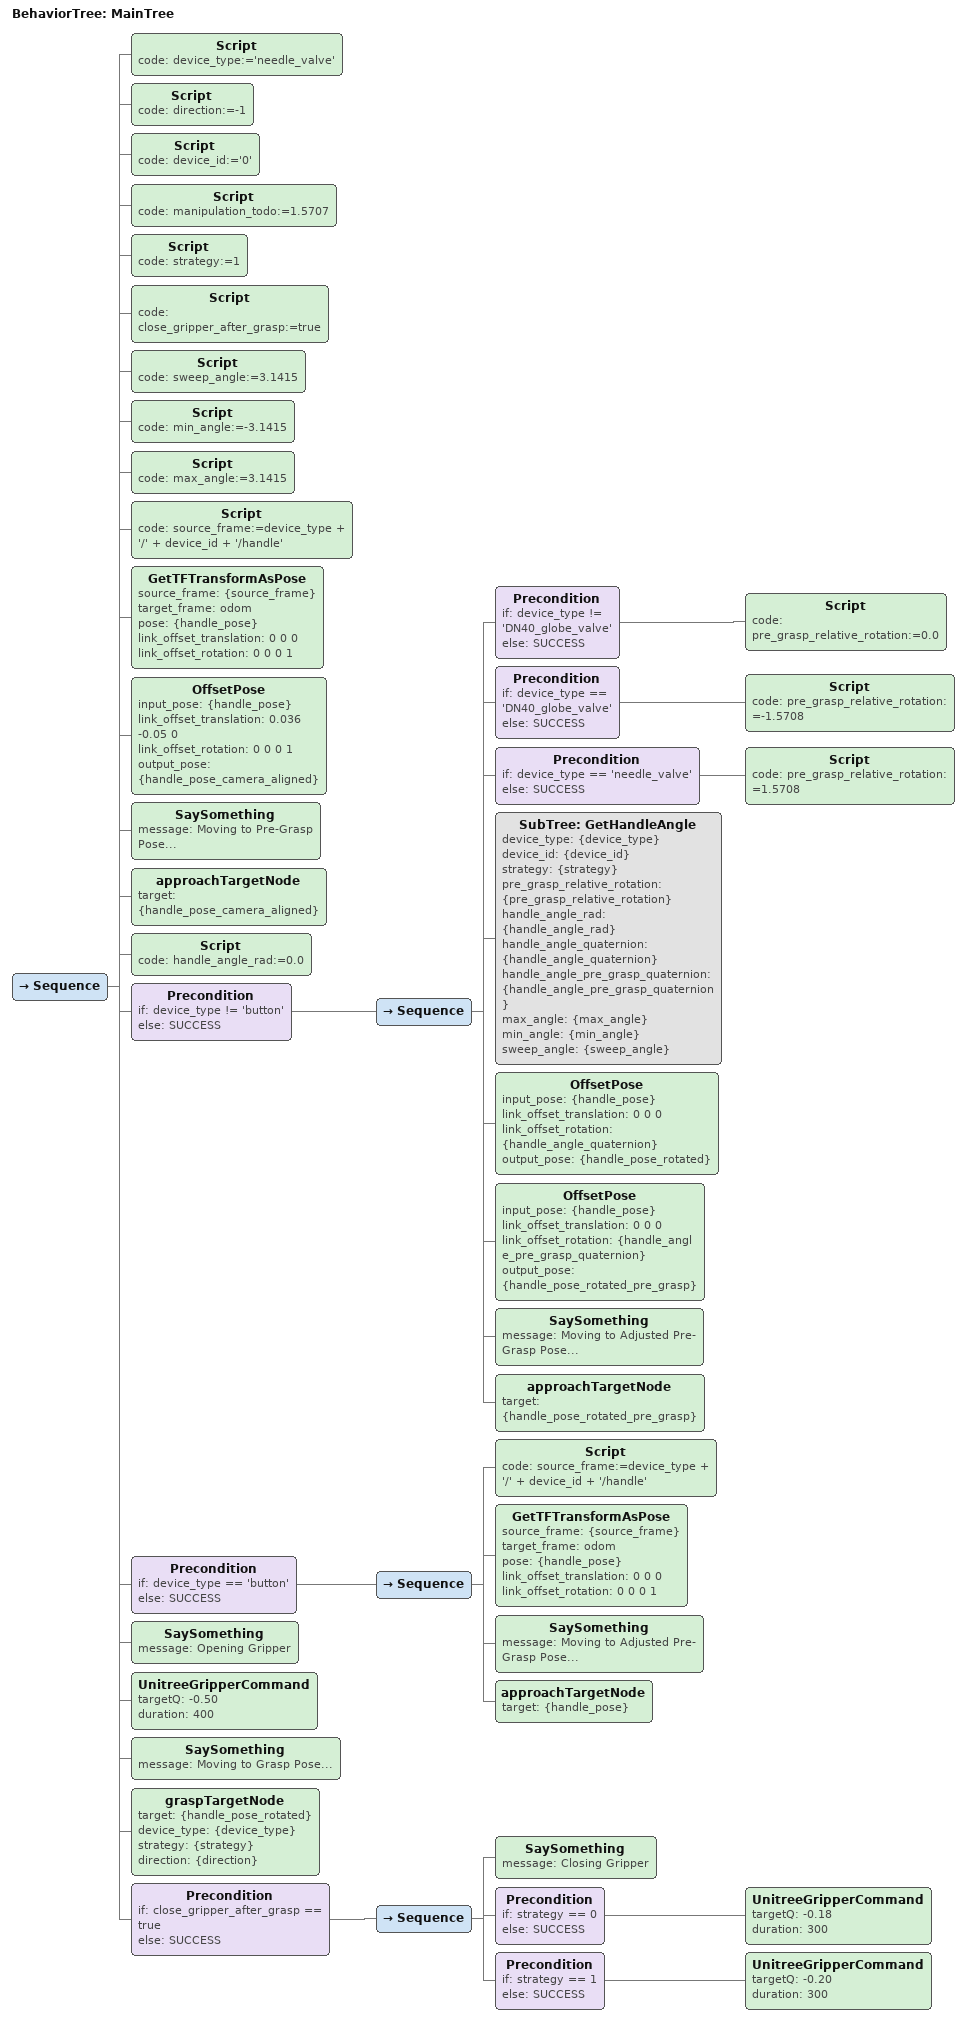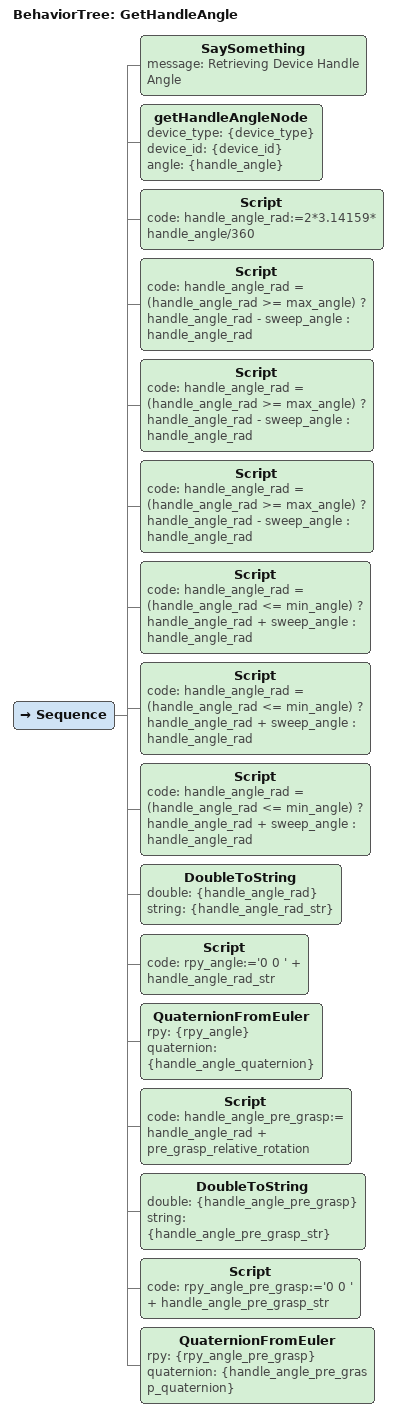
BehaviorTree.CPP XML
<root BTCPP_format="4">
    <BehaviorTree ID="MainTree">
        <Sequence>
            <!-- Manipulation Task Arguments -->
            <Script code="device_type:='needle_valve'" />
            <Script code="direction:=-1" />
            <Script code="device_id:='0'" />
            <Script code="manipulation_todo:=1.5707" />
            <Script code="strategy:=1" />
            <Script code="close_gripper_after_grasp:=true" />

            <Script code="sweep_angle:=3.1415" />
            <Script code="min_angle:=-3.1415" />
            <Script code="max_angle:=3.1415" />

            <!-- LookupDevicePose -->

            <!-- Get Pose of (Unrotated) Handle -->
            <Script code="source_frame:=device_type + '/' + device_id + '/handle'" />

            <!-- Note - Link Offset Translation is used to Align Realsense with Device Centre for Handle Angle Estimation -->
            <GetTFTransformAsPose source_frame="{source_frame}" target_frame="odom" pose="{handle_pose}" link_offset_translation="0 0 0" link_offset_rotation="0 0 0 1"/>

            <OffsetPose input_pose="{handle_pose}" link_offset_translation="0.036 -0.05 0" link_offset_rotation="0 0 0 1" output_pose="{handle_pose_camera_aligned}"/>

            <!-- Approach -->

            <!-- Tick approachTarget Action-->
            <SaySomething message="Moving to Pre-Grasp Pose..." />
            <approachTargetNode target="{handle_pose_camera_aligned}"/>

            <Script code="handle_angle_rad:=0.0" />

            <!-- Ignore if button -->
            <Precondition if="device_type != 'button'" else="SUCCESS">
                <Sequence>
                    <!-- For pre-grasp, some devices and strategies benefit from applying a relative rotation to the pre-grasp pose -->
                    <Precondition if="device_type != 'DN40_globe_valve'" else="SUCCESS">
                        <Script code="pre_grasp_relative_rotation:=0.0" />
                    </Precondition>

                    <Precondition if="device_type == 'DN40_globe_valve'" else="SUCCESS">
                        <Script code="pre_grasp_relative_rotation:=-1.5708" />
                    </Precondition>

                    <Precondition if="device_type == 'needle_valve'" else="SUCCESS">
                        <Script code="pre_grasp_relative_rotation:=1.5708" />
                    </Precondition>

                    <!-- Get Handle Angle (in radians and quaternions)-->
                    <SubTree ID="GetHandleAngle" device_type="{device_type}" device_id="{device_id}" strategy="{strategy}" pre_grasp_relative_rotation="{pre_grasp_relative_rotation}" handle_angle_rad="{handle_angle_rad}" handle_angle_quaternion="{handle_angle_quaternion}" handle_angle_pre_grasp_quaternion="{handle_angle_pre_grasp_quaternion}" max_angle="{max_angle}" min_angle="{min_angle}" sweep_angle="{sweep_angle}"/>

                    <!-- Get Pose of (Rotated) Handle -->
                    <OffsetPose input_pose="{handle_pose}" link_offset_translation="0 0 0" link_offset_rotation="{handle_angle_quaternion}" output_pose="{handle_pose_rotated}"/>
                    <OffsetPose input_pose="{handle_pose}" link_offset_translation="0 0 0" link_offset_rotation="{handle_angle_pre_grasp_quaternion}" output_pose="{handle_pose_rotated_pre_grasp}"/>

                    <!-- Tick approachTarget Action-->
                    <SaySomething message="Moving to Adjusted Pre-Grasp Pose..." />
                    <approachTargetNode target="{handle_pose_rotated_pre_grasp}"/>
                </Sequence>
            </Precondition>

            <Precondition if="device_type == 'button'" else="SUCCESS">
                <Sequence>
                    <!-- Get Pose of (Rotated) Handle -->
                    <Script code="source_frame:=device_type + '/' + device_id + '/handle'" />
                    <GetTFTransformAsPose source_frame="{source_frame}" target_frame="odom" pose="{handle_pose}" link_offset_translation="0 0 0" link_offset_rotation="0 0 0 1"/>

                    <!-- Tick approachTarget Action-->
                    <SaySomething message="Moving to Adjusted Pre-Grasp Pose..." />
                    <approachTargetNode target="{handle_pose}"/>
                </Sequence>
            </Precondition>

            <!-- Open Gripper -->
            <SaySomething message="Opening Gripper" />
            <UnitreeGripperCommand targetQ="-0.50" duration="400"/>

            <!-- Grasp -->

            <!-- Tick graspTarget Action-->
            <SaySomething message="Moving to Grasp Pose..." />
            <graspTargetNode target="{handle_pose_rotated}" device_type="{device_type}" strategy="{strategy}" direction="{direction}"/>

            <Precondition if="close_gripper_after_grasp == true" else="SUCCESS">
                <Sequence>
                    <!-- Close Gripper -->
                    <SaySomething message="Closing Gripper" />

                        <Precondition if="strategy == 0" else="SUCCESS">

                            <UnitreeGripperCommand targetQ="-0.18" duration="300"/>

                        </Precondition>

                        <Precondition if="strategy == 1" else="SUCCESS">

                            <UnitreeGripperCommand targetQ="-0.20" duration="300"/>

                        </Precondition>

                </Sequence>
            </Precondition>

        </Sequence>
    </BehaviorTree>

    <BehaviorTree ID="GetHandleAngle">

        <Sequence>

            <!-- Call getHandleAngle Service -->
            <SaySomething message="Retrieving Device Handle Angle" />
            <getHandleAngleNode device_type="{device_type}" device_id="{device_id}" angle="{handle_angle}"/>

            <!-- Convert to Radians -->
            <Script code="handle_angle_rad:=2*3.14159*handle_angle/360"/>

            <!-- Ensure Hangle Angle is within Max/Min Limits -->
            <Script code="handle_angle_rad = (handle_angle_rad &gt;= max_angle) ? handle_angle_rad - sweep_angle : handle_angle_rad" />
            <Script code="handle_angle_rad = (handle_angle_rad &gt;= max_angle) ? handle_angle_rad - sweep_angle : handle_angle_rad" />
            <Script code="handle_angle_rad = (handle_angle_rad &gt;= max_angle) ? handle_angle_rad - sweep_angle : handle_angle_rad" />

            <Script code="handle_angle_rad = (handle_angle_rad &lt;= min_angle) ? handle_angle_rad + sweep_angle : handle_angle_rad" />
            <Script code="handle_angle_rad = (handle_angle_rad &lt;= min_angle) ? handle_angle_rad + sweep_angle : handle_angle_rad" />
            <Script code="handle_angle_rad = (handle_angle_rad &lt;= min_angle) ? handle_angle_rad + sweep_angle : handle_angle_rad" />

            <DoubleToString double="{handle_angle_rad}" string="{handle_angle_rad_str}"/>
            <Script code="rpy_angle:='0 0 ' + handle_angle_rad_str"/>

            <!-- Get Quarternion of Handle Angle -->
            <QuaternionFromEuler rpy="{rpy_angle}" quaternion="{handle_angle_quaternion}"/>

            <Script code="handle_angle_pre_grasp:= handle_angle_rad + pre_grasp_relative_rotation"/>

            <!-- For pre-grasp -->
            <DoubleToString double="{handle_angle_pre_grasp}" string="{handle_angle_pre_grasp_str}"/>
            <Script code="rpy_angle_pre_grasp:='0 0 ' + handle_angle_pre_grasp_str"/>

            <!-- Get Quarternion of Handle Angle -->
            <QuaternionFromEuler rpy="{rpy_angle_pre_grasp}" quaternion="{handle_angle_pre_grasp_quaternion}"/>

        </Sequence>

    </BehaviorTree>
</root>
